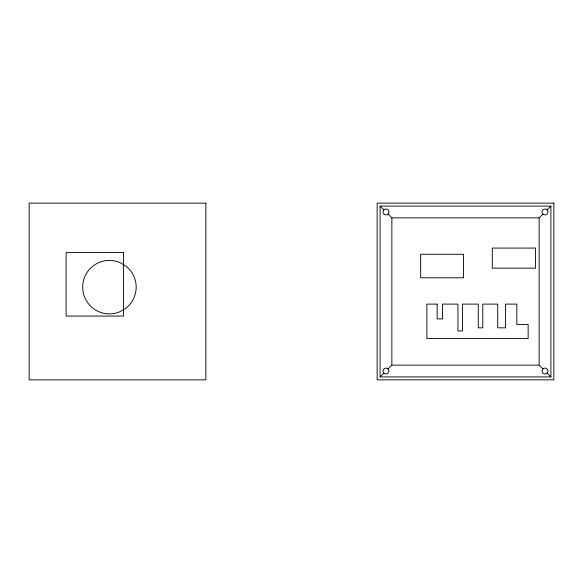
<?xml version="1.0" encoding="UTF-8"?>
<svg xmlns="http://www.w3.org/2000/svg" width="583" height="583" viewBox="0 0 583 583"><rect width="100%" height="100%" fill="white"/><g stroke="black" fill="none" stroke-linecap="round" stroke-linejoin="round"><path stroke-width="0.87" d="M380.08 376.91L380.08 206.091L550.906 206.091L550.906 376.91L380.08 376.91L383.891 373.105M388.052 368.937L391.863 365.133L539.122 365.133L542.933 368.937M388.052 214.063L391.863 217.867L539.122 217.867L542.933 214.063M547.094 209.895L550.906 206.091M380.08 206.091L383.891 209.895M547.094 373.105L550.906 376.91M539.122 217.867L539.122 365.133M391.863 217.867L391.863 365.133M125.571 308.473L119.508 311.927A26.745 26.745 0 0 1 82.691 286.974A26.745 26.745 0 0 1 119.836 262.51L125.855 266.045A26.745 26.745 0 0 1 125.571 308.473M205.865 203.146L29.15 203.146L29.15 379.854L205.865 379.854L205.865 203.146M553.85 203.146L377.135 203.146L377.135 379.854L553.85 379.854L553.85 203.146M535.515 248.074L492.278 248.074L492.278 268.165L535.515 268.165L535.515 248.074M123.421 252.519L66.105 252.519L66.105 316.073L123.421 316.073L123.421 252.519M463.543 254.275L420.656 254.275L420.656 277.778L463.543 277.778L463.543 254.275M437.17 304.107L426.887 304.107L426.887 338.563L528.147 338.563L528.147 324.425L516.808 324.425L516.808 304.107L505.476 304.107L505.476 327.843L497.722 327.843L497.722 304.107L482.797 304.107L482.797 327.843L478.257 327.843L478.257 304.107L462.516 304.107L462.516 330.969L457.947 330.969L457.947 304.107L442.548 304.107L442.548 318.894L437.17 318.894L437.17 304.107M384.503 214.529A2.944 2.944 0 0 0 388.919 211.979A2.944 2.944 0 0 0 384.503 209.428A2.944 2.944 0 0 0 384.503 214.529M543.538 373.572A2.944 2.944 0 0 0 547.962 371.021A2.944 2.944 0 0 0 543.538 368.471A2.944 2.944 0 0 0 543.538 373.572M543.538 214.529A2.944 2.944 0 0 0 547.962 211.979A2.944 2.944 0 0 0 543.538 209.428A2.944 2.944 0 0 0 543.538 214.529M384.503 373.572A2.944 2.944 0 0 0 388.919 371.021A2.944 2.944 0 0 0 384.503 368.471A2.944 2.944 0 0 0 384.503 373.572"/></g></svg>
